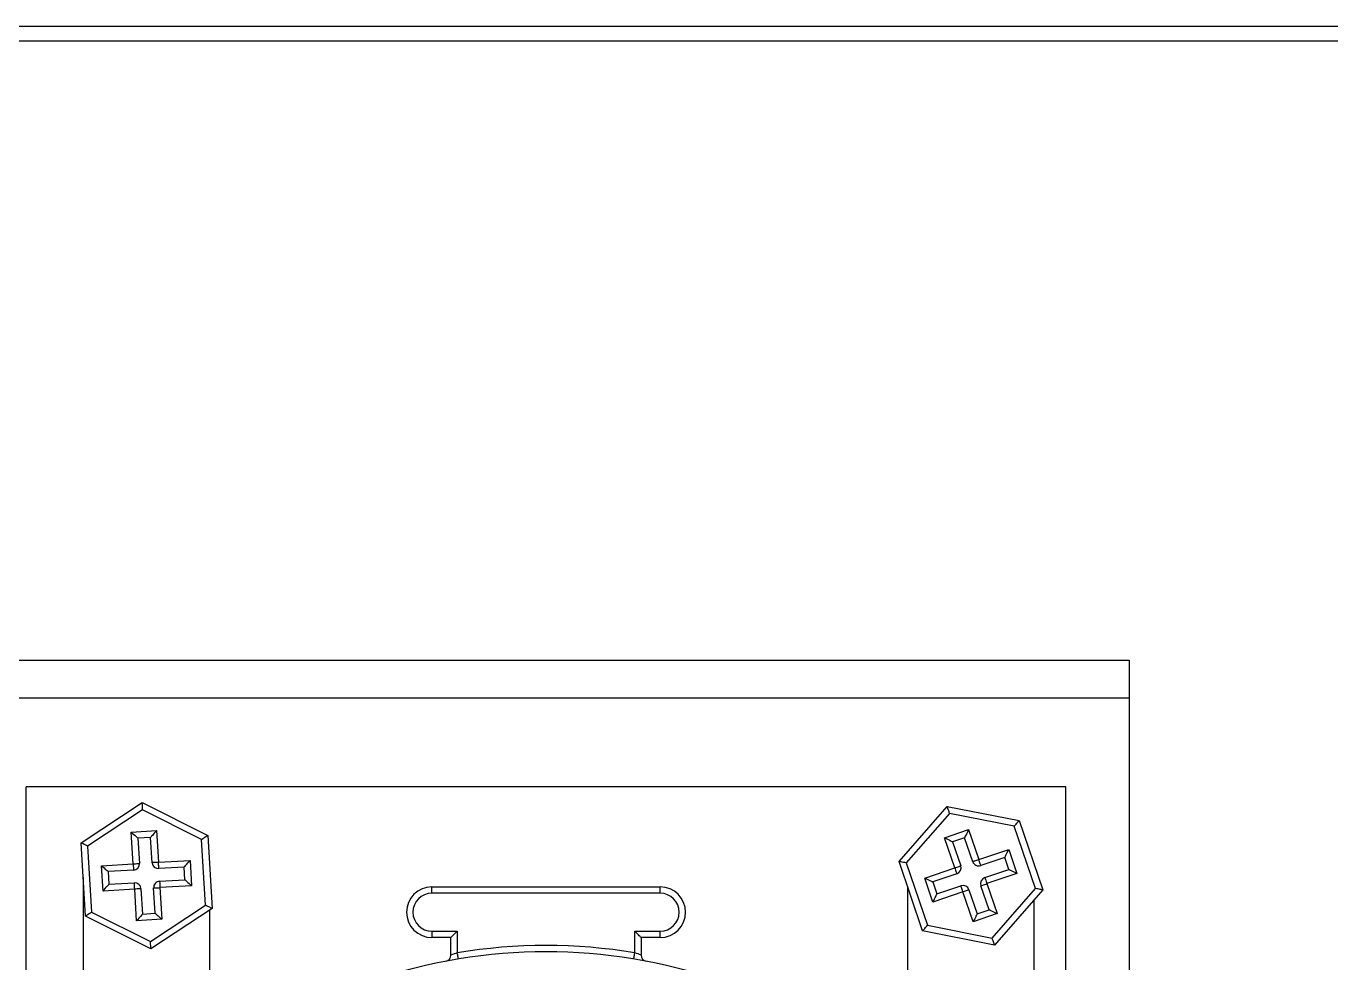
# Model space of a CAD drawing. Header units: millimetres. Extents: x 4754612 to 5801174, y 2368242 to 2777223.
# Drawn here: x 4994168.8 to 4994242.3, y 2446540.7 to 2446593.4 of the extents above; entities that cross this region are included whole.
import ezdxf

# ---------------------------------------------------------------- set-up
doc = ezdxf.new("R2010")
doc.units = ezdxf.units.MM
doc.header["$LTSCALE"] = 1000
doc.layers.add('(주)하나기공-LEADER', color=7, linetype='Continuous')

msp = doc.modelspace()

# ---------------------------------------------------------------- linework, layer by layer
at = {"layer": '(주)하나기공-LEADER', "color": 8, "linetype": 'ByBlock', "lineweight": -2}
for p, q in [((4994230.925, 2446555.583), (4994038.068, 2446555.583)), ((4994168.797, 2446539.868), (4994168.797, 2446550.583)), ((4994227.368, 2446550.583), (4994168.797, 2446550.583)), ((4994227.368, 2446539.868), (4994227.368, 2446550.583)), ((4994171.895, 2446547.429), (4994175.337, 2446549.699)), ((4994175.362, 2446549.288), (4994172.264, 2446547.244)), ((4994175.337, 2446549.699), (4994179.025, 2446547.853)), ((4994178.681, 2446547.626), (4994175.362, 2446549.288)), ((4994217.965, 2446546.383), (4994220.681, 2446549.486)), ((4994220.681, 2446549.486), (4994224.726, 2446548.686)), ((4994220.814, 2446549.096), (4994218.37, 2446546.303)), ((4994224.455, 2446548.376), (4994220.814, 2446549.096)), ((4994224.726, 2446548.686), (4994226.056, 2446544.783)), ((4994174.721, 2446548.036), (4994176.147, 2446548.121)), ((4994174.827, 2446546.253), (4994174.721, 2446548.036)), ((4994175.812, 2446547.743), (4994175.099, 2446547.701)), ((4994175.896, 2446546.317), (4994175.812, 2446547.743)), ((4994176.147, 2446548.121), (4994176.253, 2446546.338)), ((4994179.025, 2446547.853), (4994179.27, 2446543.736)), ((4994220.528, 2446547.719), (4994221.881, 2446548.179)), ((4994221.881, 2446548.179), (4994222.457, 2446546.489)), ((4994225.652, 2446544.863), (4994224.455, 2446548.376)), ((4994172.14, 2446543.312), (4994171.895, 2446547.429)), ((4994172.264, 2446547.244), (4994172.484, 2446543.539)), ((4994175.099, 2446547.701), (4994175.183, 2446546.275)), ((4994178.901, 2446543.921), (4994178.681, 2446547.626)), ((4994221.104, 2446546.028), (4994220.528, 2446547.719)), ((4994221.658, 2446547.726), (4994220.982, 2446547.496)), ((4994220.982, 2446547.496), (4994221.442, 2446546.144)), ((4994222.119, 2446546.374), (4994221.658, 2446547.726)), ((4994222.457, 2446546.489), (4994224.147, 2446547.065)), ((4994224.147, 2446547.065), (4994224.608, 2446545.713)), ((4994176.253, 2446546.338), (4994178.035, 2446546.444)), ((4994178.035, 2446546.444), (4994178.12, 2446545.018)), ((4994219.295, 2446542.479), (4994217.965, 2446546.383)), ((4994218.37, 2446546.303), (4994219.567, 2446542.789)), ((4994223.924, 2446546.612), (4994222.572, 2446546.151)), ((4994224.154, 2446545.936), (4994223.924, 2446546.612)), ((4994173.044, 2446546.147), (4994174.827, 2446546.253)), ((4994173.129, 2446544.721), (4994173.044, 2446546.147)), ((4994174.848, 2446545.897), (4994173.422, 2446545.812)), ((4994173.422, 2446545.812), (4994173.464, 2446545.099)), ((4994177.7, 2446546.066), (4994176.274, 2446545.982)), ((4994177.743, 2446545.353), (4994177.7, 2446546.066)), ((4994219.414, 2446545.452), (4994221.104, 2446546.028)), ((4994221.22, 2446545.69), (4994219.867, 2446545.23)), ((4994222.802, 2446545.475), (4994224.154, 2446545.936)), ((4994224.608, 2446545.713), (4994222.917, 2446545.137)), ((4994172.011, 2446545.477), (4994172.011, 2446539.868)), ((4994174.912, 2446544.827), (4994173.129, 2446544.721)), ((4994173.464, 2446545.099), (4994174.89, 2446545.184)), ((4994175.018, 2446543.045), (4994174.912, 2446544.827)), ((4994175.268, 2446544.848), (4994175.353, 2446543.422)), ((4994176.066, 2446543.465), (4994175.981, 2446544.891)), ((4994176.317, 2446545.269), (4994177.743, 2446545.353)), ((4994178.12, 2446545.018), (4994176.338, 2446544.912)), ((4994176.338, 2446544.912), (4994176.444, 2446543.13)), ((4994191.654, 2446544.599), (4994191.654, 2446544.956)), ((4994191.654, 2446544.956), (4994204.511, 2446544.956)), ((4994204.511, 2446544.599), (4994204.511, 2446544.956)), ((4994218.439, 2446544.991), (4994218.439, 2446539.868)), ((4994219.875, 2446544.1), (4994219.414, 2446545.452)), ((4994219.867, 2446545.23), (4994220.098, 2446544.553)), ((4994220.098, 2446544.553), (4994221.45, 2446545.014)), ((4994223.04, 2446543.67), (4994222.579, 2446545.022)), ((4994222.917, 2446545.137), (4994223.493, 2446543.447)), ((4994223.208, 2446542.07), (4994225.652, 2446544.863)), ((4994204.511, 2446544.599), (4994191.654, 2446544.599)), ((4994221.565, 2446544.676), (4994219.875, 2446544.1)), ((4994222.141, 2446542.986), (4994221.565, 2446544.676)), ((4994221.903, 2446544.791), (4994222.364, 2446543.439)), ((4994226.056, 2446544.783), (4994223.341, 2446541.679)), ((4994225.582, 2446539.868), (4994225.582, 2446544.241)), ((4994172.484, 2446543.539), (4994175.803, 2446541.878)), ((4994175.353, 2446543.422), (4994176.066, 2446543.465)), ((4994175.803, 2446541.878), (4994178.901, 2446543.921)), ((4994179.27, 2446543.736), (4994175.827, 2446541.466)), ((4994179.154, 2446539.868), (4994179.154, 2446543.66)), ((4994223.493, 2446543.447), (4994222.141, 2446542.986)), ((4994222.364, 2446543.439), (4994223.04, 2446543.67)), ((4994175.827, 2446541.466), (4994172.14, 2446543.312)), ((4994176.444, 2446543.13), (4994175.018, 2446543.045)), ((4994219.567, 2446542.789), (4994223.208, 2446542.07)), ((4994191.654, 2446542.456), (4994193.082, 2446542.456)), ((4994191.654, 2446542.456), (4994191.654, 2446542.099)), ((4994192.725, 2446542.099), (4994191.654, 2446542.099)), ((4994193.082, 2446542.456), (4994192.725, 2446542.099)), ((4994192.725, 2446541.111), (4994192.725, 2446542.099)), ((4994193.082, 2446542.456), (4994193.082, 2446541.24)), ((4994203.082, 2446541.24), (4994203.082, 2446542.456)), ((4994203.082, 2446542.456), (4994204.511, 2446542.456)), ((4994203.439, 2446542.099), (4994203.439, 2446541.111)), ((4994204.511, 2446542.099), (4994203.439, 2446542.099)), ((4994204.511, 2446542.099), (4994204.511, 2446542.456)), ((4994223.341, 2446541.679), (4994219.295, 2446542.479))]:
    msp.add_line(p, q, dxfattribs=at)
at = {"layer": '(주)하나기공-LEADER', "color": 4}
msp.add_lwpolyline([(4994314.925, 2446592.583), (4994015.782, 2446592.583), (4994015.782, 2446593.44), (4994015.782, 2446593.44), (4994314.925, 2446593.44)], dxfattribs=at)
at = {"layer": '(주)하나기공-LEADER', "color": 8, "linetype": 'ByBlock', "lineweight": -2}
msp.add_lwpolyline([(4994230.925, 2446452.726), (4994038.068, 2446452.726), (4994038.068, 2446555.583), (4994038.068, 2446557.726), (4994230.925, 2446557.726), (4994230.925, 2446555.583)], close=True, dxfattribs=at)
for points in [[(4994175.362, 2446549.288), (4994175.357, 2446549.368), (4994175.353, 2446549.445), (4994175.348, 2446549.516), (4994175.345, 2446549.579), (4994175.342, 2446549.63), (4994175.339, 2446549.668), (4994175.338, 2446549.691), (4994175.337, 2446549.699)], [(4994220.814, 2446549.096), (4994220.788, 2446549.172), (4994220.763, 2446549.245), (4994220.74, 2446549.313), (4994220.72, 2446549.372), (4994220.703, 2446549.42), (4994220.691, 2446549.457), (4994220.683, 2446549.479), (4994220.681, 2446549.486)], [(4994224.455, 2446548.376), (4994224.508, 2446548.437), (4994224.559, 2446548.495), (4994224.606, 2446548.548), (4994224.647, 2446548.595), (4994224.681, 2446548.634), (4994224.706, 2446548.663), (4994224.721, 2446548.68), (4994224.726, 2446548.686)], [(4994174.721, 2446548.036), (4994174.795, 2446547.97), (4994174.865, 2446547.908), (4994174.931, 2446547.85), (4994174.988, 2446547.799), (4994175.035, 2446547.757), (4994175.07, 2446547.726), (4994175.091, 2446547.707), (4994175.099, 2446547.701)], [(4994176.147, 2446548.121), (4994176.081, 2446548.047), (4994176.019, 2446547.976), (4994175.961, 2446547.911), (4994175.91, 2446547.854), (4994175.868, 2446547.807), (4994175.837, 2446547.772), (4994175.818, 2446547.75), (4994175.812, 2446547.743)], [(4994178.681, 2446547.626), (4994178.748, 2446547.67), (4994178.812, 2446547.713), (4994178.872, 2446547.752), (4994178.924, 2446547.787), (4994178.967, 2446547.815), (4994178.999, 2446547.836), (4994179.018, 2446547.849), (4994179.025, 2446547.853)], [(4994221.881, 2446548.179), (4994221.837, 2446548.091), (4994221.795, 2446548.006), (4994221.757, 2446547.928), (4994221.723, 2446547.859), (4994221.695, 2446547.803), (4994221.675, 2446547.761), (4994221.662, 2446547.735), (4994221.658, 2446547.726)], [(4994172.264, 2446547.244), (4994172.192, 2446547.28), (4994172.122, 2446547.315), (4994172.059, 2446547.347), (4994172.003, 2446547.375), (4994171.957, 2446547.398), (4994171.923, 2446547.415), (4994171.902, 2446547.425), (4994171.895, 2446547.429)], [(4994220.528, 2446547.719), (4994220.617, 2446547.675), (4994220.702, 2446547.633), (4994220.78, 2446547.595), (4994220.849, 2446547.561), (4994220.905, 2446547.533), (4994220.947, 2446547.513), (4994220.973, 2446547.5), (4994220.982, 2446547.496)], [(4994223.924, 2446546.612), (4994223.928, 2446546.621), (4994223.941, 2446546.646), (4994223.962, 2446546.688), (4994223.989, 2446546.745), (4994224.023, 2446546.813), (4994224.062, 2446546.892), (4994224.103, 2446546.977), (4994224.147, 2446547.065)], [(4994174.827, 2446546.253), (4994174.896, 2446546.257), (4994174.963, 2446546.261), (4994175.025, 2446546.265), (4994175.079, 2446546.268), (4994175.123, 2446546.271), (4994175.156, 2446546.273), (4994175.177, 2446546.274), (4994175.183, 2446546.275)], [(4994176.253, 2446546.338), (4994176.183, 2446546.334), (4994176.116, 2446546.33), (4994176.055, 2446546.326), (4994176.001, 2446546.323), (4994175.956, 2446546.32), (4994175.924, 2446546.319), (4994175.903, 2446546.317), (4994175.896, 2446546.317)], [(4994176.274, 2446545.982), (4994176.274, 2446545.988), (4994176.273, 2446546.009), (4994176.271, 2446546.042), (4994176.268, 2446546.086), (4994176.265, 2446546.14), (4994176.261, 2446546.202), (4994176.257, 2446546.269), (4994176.253, 2446546.338)], [(4994177.7, 2446546.066), (4994177.707, 2446546.074), (4994177.726, 2446546.095), (4994177.757, 2446546.13), (4994177.798, 2446546.177), (4994177.849, 2446546.234), (4994177.907, 2446546.3), (4994177.97, 2446546.37), (4994178.035, 2446546.444)], [(4994218.37, 2446546.303), (4994218.291, 2446546.318), (4994218.215, 2446546.333), (4994218.145, 2446546.347), (4994218.084, 2446546.359), (4994218.033, 2446546.369), (4994217.996, 2446546.376), (4994217.973, 2446546.381), (4994217.965, 2446546.383)], [(4994222.457, 2446546.489), (4994222.391, 2446546.467), (4994222.327, 2446546.445), (4994222.269, 2446546.425), (4994222.218, 2446546.408), (4994222.176, 2446546.393), (4994222.144, 2446546.383), (4994222.125, 2446546.376), (4994222.119, 2446546.374)], [(4994222.572, 2446546.151), (4994222.57, 2446546.158), (4994222.563, 2446546.177), (4994222.552, 2446546.208), (4994222.538, 2446546.25), (4994222.521, 2446546.301), (4994222.501, 2446546.36), (4994222.479, 2446546.423), (4994222.457, 2446546.489)], [(4994173.044, 2446546.147), (4994173.118, 2446546.082), (4994173.189, 2446546.019), (4994173.254, 2446545.961), (4994173.311, 2446545.91), (4994173.358, 2446545.868), (4994173.393, 2446545.837), (4994173.415, 2446545.818), (4994173.422, 2446545.812)], [(4994174.827, 2446546.253), (4994174.831, 2446546.184), (4994174.835, 2446546.117), (4994174.839, 2446546.055), (4994174.842, 2446546.001), (4994174.845, 2446545.957), (4994174.846, 2446545.924), (4994174.848, 2446545.904), (4994174.848, 2446545.897)], [(4994221.104, 2446546.028), (4994221.17, 2446546.051), (4994221.234, 2446546.073), (4994221.292, 2446546.092), (4994221.343, 2446546.11), (4994221.385, 2446546.124), (4994221.417, 2446546.135), (4994221.436, 2446546.141), (4994221.442, 2446546.144)], [(4994221.104, 2446546.028), (4994221.127, 2446545.962), (4994221.148, 2446545.899), (4994221.168, 2446545.841), (4994221.186, 2446545.789), (4994221.2, 2446545.747), (4994221.211, 2446545.716), (4994221.217, 2446545.697), (4994221.22, 2446545.69)], [(4994224.154, 2446545.936), (4994224.163, 2446545.932), (4994224.189, 2446545.919), (4994224.231, 2446545.898), (4994224.287, 2446545.871), (4994224.356, 2446545.837), (4994224.434, 2446545.798), (4994224.519, 2446545.756), (4994224.608, 2446545.713)], [(4994173.129, 2446544.721), (4994173.195, 2446544.795), (4994173.257, 2446544.866), (4994173.315, 2446544.931), (4994173.366, 2446544.988), (4994173.408, 2446545.035), (4994173.439, 2446545.07), (4994173.458, 2446545.092), (4994173.464, 2446545.099)], [(4994174.912, 2446544.827), (4994174.908, 2446544.897), (4994174.904, 2446544.964), (4994174.9, 2446545.025), (4994174.897, 2446545.079), (4994174.894, 2446545.124), (4994174.892, 2446545.157), (4994174.891, 2446545.177), (4994174.89, 2446545.184)], [(4994175.268, 2446544.848), (4994175.261, 2446544.848), (4994175.241, 2446544.847), (4994175.208, 2446544.845), (4994175.164, 2446544.842), (4994175.11, 2446544.839), (4994175.048, 2446544.835), (4994174.981, 2446544.831), (4994174.912, 2446544.827)], [(4994175.981, 2446544.891), (4994175.988, 2446544.891), (4994176.008, 2446544.892), (4994176.041, 2446544.894), (4994176.086, 2446544.897), (4994176.14, 2446544.9), (4994176.201, 2446544.904), (4994176.268, 2446544.908), (4994176.338, 2446544.912)], [(4994176.317, 2446545.269), (4994176.317, 2446545.262), (4994176.318, 2446545.241), (4994176.32, 2446545.209), (4994176.323, 2446545.164), (4994176.326, 2446545.11), (4994176.33, 2446545.049), (4994176.334, 2446544.982), (4994176.338, 2446544.912)], [(4994177.743, 2446545.353), (4994177.75, 2446545.347), (4994177.771, 2446545.328), (4994177.806, 2446545.297), (4994177.853, 2446545.255), (4994177.91, 2446545.204), (4994177.976, 2446545.146), (4994178.047, 2446545.084), (4994178.12, 2446545.018)], [(4994219.414, 2446545.452), (4994219.503, 2446545.409), (4994219.588, 2446545.367), (4994219.666, 2446545.329), (4994219.735, 2446545.295), (4994219.791, 2446545.267), (4994219.833, 2446545.247), (4994219.859, 2446545.234), (4994219.867, 2446545.23)], [(4994221.565, 2446544.676), (4994221.543, 2446544.742), (4994221.521, 2446544.806), (4994221.501, 2446544.864), (4994221.484, 2446544.915), (4994221.469, 2446544.957), (4994221.459, 2446544.989), (4994221.452, 2446545.008), (4994221.45, 2446545.014)], [(4994222.579, 2446545.022), (4994222.586, 2446545.024), (4994222.605, 2446545.031), (4994222.636, 2446545.041), (4994222.678, 2446545.056), (4994222.73, 2446545.073), (4994222.788, 2446545.093), (4994222.851, 2446545.114), (4994222.917, 2446545.137)], [(4994222.802, 2446545.475), (4994222.804, 2446545.469), (4994222.811, 2446545.449), (4994222.822, 2446545.418), (4994222.836, 2446545.376), (4994222.853, 2446545.325), (4994222.873, 2446545.266), (4994222.895, 2446545.203), (4994222.917, 2446545.137)], [(4994226.056, 2446544.783), (4994226.05, 2446544.784), (4994226.032, 2446544.788), (4994226.002, 2446544.794), (4994225.962, 2446544.802), (4994225.912, 2446544.811), (4994225.854, 2446544.823), (4994225.79, 2446544.835), (4994225.722, 2446544.849), (4994225.652, 2446544.863)], [(4994219.875, 2446544.1), (4994219.918, 2446544.189), (4994219.96, 2446544.274), (4994219.999, 2446544.352), (4994220.032, 2446544.421), (4994220.06, 2446544.477), (4994220.081, 2446544.519), (4994220.093, 2446544.545), (4994220.098, 2446544.553)], [(4994221.903, 2446544.791), (4994221.897, 2446544.789), (4994221.877, 2446544.783), (4994221.846, 2446544.772), (4994221.804, 2446544.758), (4994221.753, 2446544.74), (4994221.695, 2446544.72), (4994221.631, 2446544.699), (4994221.565, 2446544.676)], [(4994172.14, 2446543.312), (4994172.146, 2446543.317), (4994172.166, 2446543.33), (4994172.198, 2446543.351), (4994172.24, 2446543.379), (4994172.293, 2446543.413), (4994172.352, 2446543.452), (4994172.417, 2446543.495), (4994172.484, 2446543.539)], [(4994175.353, 2446543.422), (4994175.347, 2446543.415), (4994175.328, 2446543.394), (4994175.297, 2446543.359), (4994175.255, 2446543.312), (4994175.204, 2446543.255), (4994175.146, 2446543.189), (4994175.083, 2446543.118), (4994175.018, 2446543.045)], [(4994176.066, 2446543.465), (4994176.073, 2446543.458), (4994176.095, 2446543.439), (4994176.13, 2446543.408), (4994176.177, 2446543.367), (4994176.234, 2446543.316), (4994176.299, 2446543.258), (4994176.37, 2446543.195), (4994176.444, 2446543.13)], [(4994179.27, 2446543.736), (4994179.264, 2446543.739), (4994179.248, 2446543.748), (4994179.22, 2446543.761), (4994179.184, 2446543.78), (4994179.138, 2446543.802), (4994179.085, 2446543.829), (4994179.027, 2446543.858), (4994178.965, 2446543.889), (4994178.901, 2446543.921)], [(4994222.364, 2446543.439), (4994222.36, 2446543.43), (4994222.347, 2446543.405), (4994222.326, 2446543.363), (4994222.299, 2446543.306), (4994222.265, 2446543.238), (4994222.226, 2446543.159), (4994222.185, 2446543.074), (4994222.141, 2446542.986)], [(4994223.04, 2446543.67), (4994223.049, 2446543.665), (4994223.075, 2446543.653), (4994223.116, 2446543.632), (4994223.173, 2446543.604), (4994223.242, 2446543.571), (4994223.32, 2446543.532), (4994223.405, 2446543.49), (4994223.493, 2446543.447)], [(4994219.295, 2446542.479), (4994219.301, 2446542.485), (4994219.316, 2446542.503), (4994219.341, 2446542.531), (4994219.375, 2446542.57), (4994219.416, 2446542.617), (4994219.463, 2446542.671), (4994219.514, 2446542.729), (4994219.567, 2446542.789)], [(4994175.827, 2446541.466), (4994175.827, 2446541.474), (4994175.825, 2446541.497), (4994175.823, 2446541.535), (4994175.82, 2446541.587), (4994175.816, 2446541.649), (4994175.812, 2446541.72), (4994175.807, 2446541.797), (4994175.803, 2446541.878)], [(4994203.439, 2446542.099), (4994203.433, 2446542.106), (4994203.412, 2446542.126), (4994203.379, 2446542.159), (4994203.335, 2446542.203), (4994203.281, 2446542.257), (4994203.219, 2446542.319), (4994203.152, 2446542.386), (4994203.082, 2446542.456)], [(4994223.341, 2446541.679), (4994223.338, 2446541.687), (4994223.331, 2446541.709), (4994223.319, 2446541.745), (4994223.302, 2446541.793), (4994223.282, 2446541.853), (4994223.259, 2446541.92), (4994223.234, 2446541.993), (4994223.208, 2446542.07)], [(4994193.141, 2446540.887), (4994193.14, 2446540.894), (4994193.137, 2446540.914), (4994193.131, 2446540.947), (4994193.124, 2446540.99), (4994193.115, 2446541.044), (4994193.105, 2446541.105), (4994193.094, 2446541.171), (4994193.082, 2446541.24)], [(4994203.023, 2446540.887), (4994203.025, 2446540.894), (4994203.028, 2446540.914), (4994203.033, 2446540.947), (4994203.041, 2446540.99), (4994203.05, 2446541.044), (4994203.06, 2446541.105), (4994203.071, 2446541.171), (4994203.082, 2446541.24)]]:
    msp.add_lwpolyline(points, dxfattribs=at)
for centre, radius, start, end in [((4994174.827, 2446546.253), 0.357, 273.40405, 3.40405), ((4994176.253, 2446546.338), 0.357, 183.40405, 273.40405), ((4994222.457, 2446546.489), 0.357, 198.81649, 288.81649), ((4994221.104, 2446546.028), 0.357, 288.81649, 18.81649), ((4994174.912, 2446544.827), 0.357, 3.40405, 93.40405), ((4994176.338, 2446544.912), 0.357, 93.40405, 183.40405), ((4994191.654, 2446543.527), 1.429, 90, 270), ((4994204.511, 2446543.527), 1.429, 270, 90), ((4994221.565, 2446544.676), 0.357, 18.81649, 108.81649), ((4994222.917, 2446545.137), 0.357, 108.81649, 198.81649), ((4994191.654, 2446543.527), 1.071, 90, 270), ((4994204.511, 2446543.527), 1.071, 270, 90), ((4994198.082, 2446511.297), 30, 51.83714, 128.16286), ((4994195.852, 2446532.954), 8.736, 108.48293, 110.97154), ((4994198.082, 2446511.297), 30.357, 80.51985, 99.48015), ((4994200.327, 2446532.992), 8.695, 69.02264, 71.52288), ((4994192.368, 2446541.111), 0.357, 280.84982, 0), ((4994203.797, 2446541.111), 0.357, 180, 259.15018)]:
    msp.add_arc(centre, radius, start, end, dxfattribs=at)

doc.saveas('drawing.dxf')
